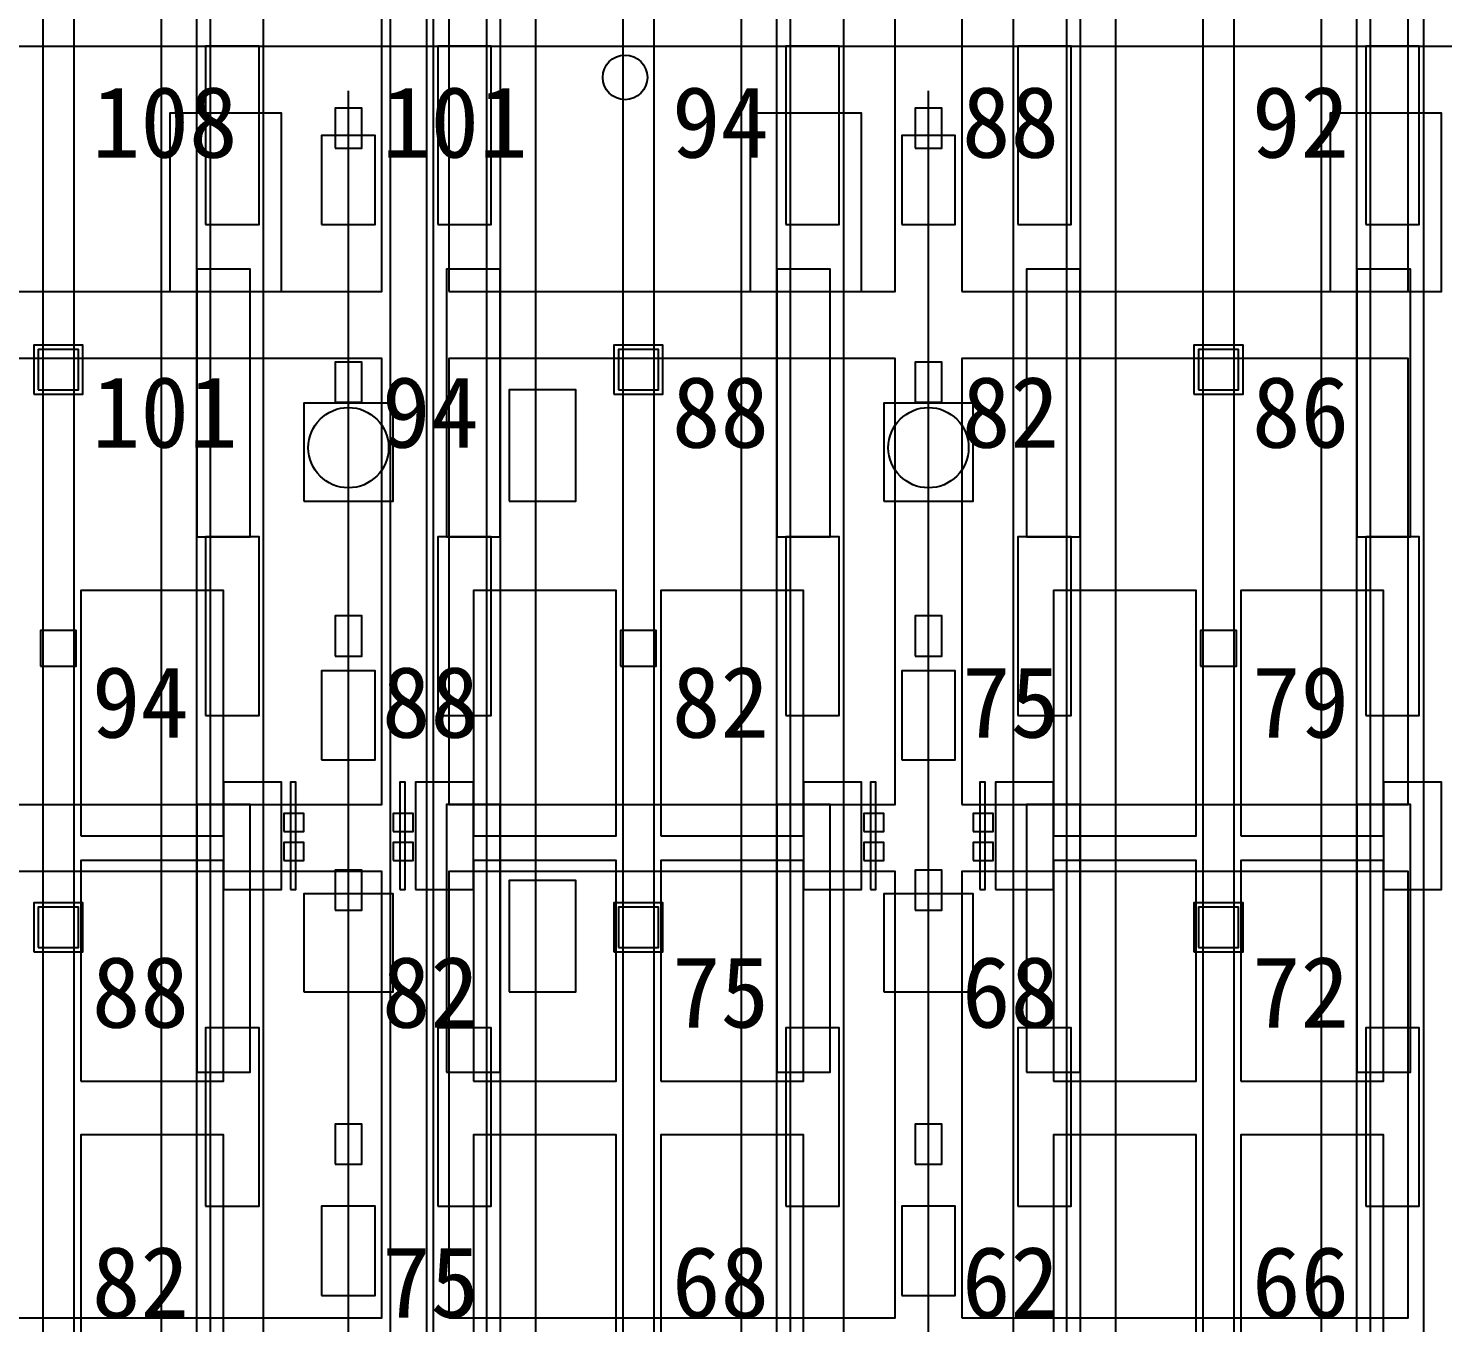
# Model space of a CAD drawing. Header units: metres. Extents: x -1640 to 1560, y -268 to 2338.
# Drawn here: x -196.93 to -165.22, y 934.39 to 963.4 of the extents above; entities that cross this region are included whole.
import ezdxf

# ---------------------------------------------------------------- set-up
doc = ezdxf.new("R2010")
doc.units = ezdxf.units.M
for name, color, linetype in [('1F_CHL', 4, 'Continuous'), ('1F_PUMP', 2, 'Continuous'), ('1F_SCR', 3, 'Continuous'), ('1F_STRUCT_COLUMN', 8, 'Continuous'), ('2F_CSF_LATERAL_RACK_CONCEPT', 9, 'Continuous'), ('2F_RFG', 5, 'Continuous'), ('2F_STRUCT_COLUMN', 8, 'Continuous'), ('2F_VMB', 6, 'Continuous'), ('3F_CLEANROOM_OVERHEAD_PIPE_DUCT_CONCEPT', 9, 'Continuous'), ('3F_EHS_EGRESS_DIST_M', 2, 'Continuous'), ('3F_EHS_EXTINGUISHER_HYDRANT_CABINET_CONCEPT', 1, 'Continuous'), ('3F_EHS_GAS_DETECTOR', 6, 'Continuous'), ('3F_FOUP', 5, 'Continuous'), ('3F_OHT', 9, 'Continuous'), ('3F_OHTV', 1, 'Continuous'), ('3F_PHOTO', 1, 'Continuous'), ('3F_STK', 3, 'Continuous'), ('3F_STRUCT_COLUMN', 8, 'Continuous'), ('3F_TBAR', 6, 'Continuous'), ('4F_FFU', 1, 'Continuous'), ('4F_STRUCT_PLENUM_TRUSS_CONCEPT', 9, 'Continuous'), ('5F_CHL', 4, 'Continuous'), ('5F_PUMP', 2, 'Continuous'), ('5F_SCR', 3, 'Continuous'), ('5F_STRUCT_COLUMN', 8, 'Continuous'), ('6F_CSF_LATERAL_RACK_CONCEPT', 9, 'Continuous'), ('6F_RFG', 5, 'Continuous'), ('6F_STRUCT_COLUMN', 8, 'Continuous'), ('6F_VMB', 6, 'Continuous'), ('7F_CLEANROOM_OVERHEAD_PIPE_DUCT_CONCEPT', 9, 'Continuous'), ('7F_EHS_EGRESS_DIST_M', 2, 'Continuous'), ('7F_EHS_EXTINGUISHER_HYDRANT_CABINET_CONCEPT', 1, 'Continuous'), ('7F_EHS_GAS_DETECTOR', 6, 'Continuous'), ('7F_FOUP', 5, 'Continuous'), ('7F_OHT', 9, 'Continuous'), ('7F_OHTV', 1, 'Continuous'), ('7F_PHOTO', 1, 'Continuous'), ('7F_STK', 3, 'Continuous'), ('7F_STRUCT_COLUMN', 8, 'Continuous'), ('7F_TBAR', 6, 'Continuous'), ('8F_FFU', 1, 'Continuous'), ('8F_STRUCT_PLENUM_TRUSS_CONCEPT', 9, 'Continuous'), ('UTIL_PCW.R_CONCEPT', 1, 'Continuous'), ('UTIL_PCW.S_CONCEPT', 6, 'Continuous')]:
    doc.layers.add(name, color=color, linetype=linetype)

msp = doc.modelspace()

# ---------------------------------------------------------------- linework, layer by layer
at = {"layer": '1F_CHL'}
for points in [[(-186.15, 952.8), (-184.65, 952.8), (-184.65, 955.3), (-186.15, 955.3)], [(-186.15, 941.8), (-184.65, 941.8), (-184.65, 944.3), (-186.15, 944.3)]]:
    msp.add_lwpolyline(points, close=True, dxfattribs=at)
at = {"layer": '1F_PUMP'}
for points in [[(-192.95, 959), (-191.75, 959), (-191.75, 963), (-192.95, 963)], [(-187.75, 959), (-186.55, 959), (-186.55, 963), (-187.75, 963)], [(-179.95, 959), (-178.75, 959), (-178.75, 963), (-179.95, 963)], [(-174.75, 959), (-173.55, 959), (-173.55, 963), (-174.75, 963)], [(-166.95, 959), (-165.75, 959), (-165.75, 963), (-166.95, 963)], [(-192.95, 948), (-191.75, 948), (-191.75, 952), (-192.95, 952)], [(-187.75, 948), (-186.55, 948), (-186.55, 952), (-187.75, 952)], [(-179.95, 948), (-178.75, 948), (-178.75, 952), (-179.95, 952)], [(-174.75, 948), (-173.55, 948), (-173.55, 952), (-174.75, 952)], [(-166.95, 948), (-165.75, 948), (-165.75, 952), (-166.95, 952)], [(-192.95, 937), (-191.75, 937), (-191.75, 941), (-192.95, 941)], [(-187.75, 937), (-186.55, 937), (-186.55, 941), (-187.75, 941)], [(-179.95, 937), (-178.75, 937), (-178.75, 941), (-179.95, 941)], [(-174.75, 937), (-173.55, 937), (-173.55, 941), (-174.75, 941)], [(-166.95, 937), (-165.75, 937), (-165.75, 941), (-166.95, 941)]]:
    msp.add_lwpolyline(points, close=True, dxfattribs=at)
at = {"layer": '1F_SCR'}
for points in [[(-190.75, 952.8), (-188.75, 952.8), (-188.75, 955), (-190.75, 955)], [(-177.75, 952.8), (-175.75, 952.8), (-175.75, 955), (-177.75, 955)], [(-190.75, 941.8), (-188.75, 941.8), (-188.75, 944), (-190.75, 944)], [(-177.75, 941.8), (-175.75, 941.8), (-175.75, 944), (-177.75, 944)]]:
    msp.add_lwpolyline(points, close=True, dxfattribs=at)
at = {"layer": '1F_STRUCT_COLUMN'}
for points in [[(-196.8, 955.2), (-195.7, 955.2), (-195.7, 956.3), (-196.8, 956.3)], [(-183.8, 955.2), (-182.7, 955.2), (-182.7, 956.3), (-183.8, 956.3)], [(-170.8, 955.2), (-169.7, 955.2), (-169.7, 956.3), (-170.8, 956.3)], [(-196.8, 942.7), (-195.7, 942.7), (-195.7, 943.8), (-196.8, 943.8)], [(-183.8, 942.7), (-182.7, 942.7), (-182.7, 943.8), (-183.8, 943.8)], [(-170.8, 942.7), (-169.7, 942.7), (-169.7, 943.8), (-170.8, 943.8)]]:
    msp.add_lwpolyline(points, close=True, dxfattribs=at)
at = {"layer": '2F_CSF_LATERAL_RACK_CONCEPT'}
for points in [[(-193.95, 891), (-193.15, 891), (-193.15, 1041), (-193.95, 1041)], [(-186.35, 891), (-185.55, 891), (-185.55, 1041), (-186.35, 1041)], [(-180.95, 891), (-180.15, 891), (-180.15, 1041), (-180.95, 1041)], [(-173.35, 891), (-172.55, 891), (-172.55, 1041), (-173.35, 1041)], [(-167.95, 891), (-167.15, 891), (-167.15, 1041), (-167.95, 1041)]]:
    msp.add_lwpolyline(points, close=True, dxfattribs=at)
at = {"layer": '2F_RFG'}
for points in [[(-193.15, 952), (-191.95, 952), (-191.95, 958), (-193.15, 958)], [(-187.55, 952), (-186.35, 952), (-186.35, 958), (-187.55, 958)], [(-180.15, 952), (-178.95, 952), (-178.95, 958), (-180.15, 958)], [(-174.55, 952), (-173.35, 952), (-173.35, 958), (-174.55, 958)], [(-167.15, 952), (-165.95, 952), (-165.95, 958), (-167.15, 958)], [(-193.15, 940), (-191.95, 940), (-191.95, 946), (-193.15, 946)], [(-187.55, 940), (-186.35, 940), (-186.35, 946), (-187.55, 946)], [(-180.15, 940), (-178.95, 940), (-178.95, 946), (-180.15, 946)], [(-174.55, 940), (-173.35, 940), (-173.35, 946), (-174.55, 946)], [(-167.15, 940), (-165.95, 940), (-165.95, 946), (-167.15, 946)]]:
    msp.add_lwpolyline(points, close=True, dxfattribs=at)
at = {"layer": '2F_STRUCT_COLUMN'}
for points in [[(-196.7, 955.3), (-195.8, 955.3), (-195.8, 956.2), (-196.7, 956.2)], [(-183.7, 955.3), (-182.8, 955.3), (-182.8, 956.2), (-183.7, 956.2)], [(-170.7, 955.3), (-169.8, 955.3), (-169.8, 956.2), (-170.7, 956.2)], [(-196.7, 942.8), (-195.8, 942.8), (-195.8, 943.7), (-196.7, 943.7)], [(-183.7, 942.8), (-182.8, 942.8), (-182.8, 943.7), (-183.7, 943.7)], [(-170.7, 942.8), (-169.8, 942.8), (-169.8, 943.7), (-170.7, 943.7)]]:
    msp.add_lwpolyline(points, close=True, dxfattribs=at)
at = {"layer": '2F_VMB'}
for points in [[(-190.35, 959), (-189.15, 959), (-189.15, 961), (-190.35, 961)], [(-177.35, 959), (-176.15, 959), (-176.15, 961), (-177.35, 961)], [(-190.35, 947), (-189.15, 947), (-189.15, 949), (-190.35, 949)], [(-177.35, 947), (-176.15, 947), (-176.15, 949), (-177.35, 949)], [(-190.35, 935), (-189.15, 935), (-189.15, 937), (-190.35, 937)], [(-177.35, 935), (-176.15, 935), (-176.15, 937), (-177.35, 937)]]:
    msp.add_lwpolyline(points, close=True, dxfattribs=at)
at = {"layer": '3F_CLEANROOM_OVERHEAD_PIPE_DUCT_CONCEPT'}
for points in [[(-192.85, 890), (-191.65, 890), (-191.65, 1042), (-192.85, 1042)], [(-187.85, 890), (-186.65, 890), (-186.65, 1042), (-187.85, 1042)], [(-179.85, 890), (-178.65, 890), (-178.65, 1042), (-179.85, 1042)], [(-174.85, 890), (-173.65, 890), (-173.65, 1042), (-174.85, 1042)], [(-166.85, 890), (-165.65, 890), (-165.65, 1042), (-166.85, 1042)]]:
    msp.add_lwpolyline(points, close=True, dxfattribs=at)
at = {"layer": '3F_EHS_EXTINGUISHER_HYDRANT_CABINET_CONCEPT'}
msp.add_circle((-183.55, 962.3), 0.5, dxfattribs=at)
at = {"layer": '3F_EHS_GAS_DETECTOR'}
for centre in [(-189.75, 954), (-176.75, 954)]:
    msp.add_circle(centre, 0.9, dxfattribs=at)
at = {"layer": '3F_FOUP'}
for points in [[(-191.2, 945.4), (-190.75, 945.4), (-190.75, 945.8), (-191.2, 945.8)], [(-188.75, 945.4), (-188.3, 945.4), (-188.3, 945.8), (-188.75, 945.8)], [(-178.2, 945.4), (-177.75, 945.4), (-177.75, 945.8), (-178.2, 945.8)], [(-175.75, 945.4), (-175.3, 945.4), (-175.3, 945.8), (-175.75, 945.8)], [(-191.2, 944.75), (-190.75, 944.75), (-190.75, 945.15), (-191.2, 945.15)], [(-188.75, 944.75), (-188.3, 944.75), (-188.3, 945.15), (-188.75, 945.15)], [(-178.2, 944.75), (-177.75, 944.75), (-177.75, 945.15), (-178.2, 945.15)], [(-175.75, 944.75), (-175.3, 944.75), (-175.3, 945.15), (-175.75, 945.15)]]:
    msp.add_lwpolyline(points, close=True, dxfattribs=at)
at = {"layer": '3F_OHT'}
for p, q in [((-189.75, 890), (-189.75, 962)), ((-176.75, 890), (-176.75, 962))]:
    msp.add_line(p, q, dxfattribs=at)
at = {"layer": '3F_OHTV'}
for points in [[(-190.05, 960.71), (-189.45, 960.71), (-189.45, 961.61), (-190.05, 961.61)], [(-177.05, 960.71), (-176.45, 960.71), (-176.45, 961.61), (-177.05, 961.61)], [(-190.05, 955.02), (-189.45, 955.02), (-189.45, 955.92), (-190.05, 955.92)], [(-177.05, 955.02), (-176.45, 955.02), (-176.45, 955.92), (-177.05, 955.92)], [(-190.05, 949.33), (-189.45, 949.33), (-189.45, 950.23), (-190.05, 950.23)], [(-177.05, 949.33), (-176.45, 949.33), (-176.45, 950.23), (-177.05, 950.23)], [(-190.05, 943.63), (-189.45, 943.63), (-189.45, 944.53), (-190.05, 944.53)], [(-177.05, 943.63), (-176.45, 943.63), (-176.45, 944.53), (-177.05, 944.53)], [(-190.05, 937.94), (-189.45, 937.94), (-189.45, 938.84), (-190.05, 938.84)], [(-177.05, 937.94), (-176.45, 937.94), (-176.45, 938.84), (-177.05, 938.84)]]:
    msp.add_lwpolyline(points, close=True, dxfattribs=at)
at = {"layer": '3F_PHOTO'}
for points in [[(-195.75, 945.3), (-192.55, 945.3), (-192.55, 950.8), (-195.75, 950.8)], [(-186.95, 945.3), (-183.75, 945.3), (-183.75, 950.8), (-186.95, 950.8)], [(-182.75, 945.3), (-179.55, 945.3), (-179.55, 950.8), (-182.75, 950.8)], [(-173.95, 945.3), (-170.75, 945.3), (-170.75, 950.8), (-173.95, 950.8)], [(-169.75, 945.3), (-166.55, 945.3), (-166.55, 950.8), (-169.75, 950.8)], [(-192.55, 944.1), (-191.25, 944.1), (-191.25, 946.5), (-192.55, 946.5)], [(-188.25, 944.1), (-186.95, 944.1), (-186.95, 946.5), (-188.25, 946.5)], [(-179.55, 944.1), (-178.25, 944.1), (-178.25, 946.5), (-179.55, 946.5)], [(-175.25, 944.1), (-173.95, 944.1), (-173.95, 946.5), (-175.25, 946.5)], [(-166.55, 944.1), (-165.25, 944.1), (-165.25, 946.5), (-166.55, 946.5)], [(-195.75, 939.8), (-192.55, 939.8), (-192.55, 944.75), (-195.75, 944.75)], [(-186.95, 939.8), (-183.75, 939.8), (-183.75, 944.75), (-186.95, 944.75)], [(-182.75, 939.8), (-179.55, 939.8), (-179.55, 944.75), (-182.75, 944.75)], [(-173.95, 939.8), (-170.75, 939.8), (-170.75, 944.75), (-173.95, 944.75)], [(-169.75, 939.8), (-166.55, 939.8), (-166.55, 944.75), (-169.75, 944.75)], [(-195.75, 933.1), (-192.55, 933.1), (-192.55, 938.6), (-195.75, 938.6)], [(-186.95, 933.1), (-183.75, 933.1), (-183.75, 938.6), (-186.95, 938.6)], [(-182.75, 933.1), (-179.55, 933.1), (-179.55, 938.6), (-182.75, 938.6)], [(-173.95, 933.1), (-170.75, 933.1), (-170.75, 938.6), (-173.95, 938.6)], [(-169.75, 933.1), (-166.55, 933.1), (-166.55, 938.6), (-169.75, 938.6)]]:
    msp.add_lwpolyline(points, close=True, dxfattribs=at)
at = {"layer": '3F_STK'}
for points in [[(-193.75, 957.5), (-191.25, 957.5), (-191.25, 961.5), (-193.75, 961.5)], [(-180.75, 957.5), (-178.25, 957.5), (-178.25, 961.5), (-180.75, 961.5)], [(-167.75, 957.5), (-165.25, 957.5), (-165.25, 961.5), (-167.75, 961.5)]]:
    msp.add_lwpolyline(points, close=True, dxfattribs=at)
at = {"layer": '3F_STRUCT_COLUMN'}
for points in [[(-196.65, 949.1), (-195.85, 949.1), (-195.85, 949.9), (-196.65, 949.9)], [(-183.65, 949.1), (-182.85, 949.1), (-182.85, 949.9), (-183.65, 949.9)], [(-170.65, 949.1), (-169.85, 949.1), (-169.85, 949.9), (-170.65, 949.9)]]:
    msp.add_lwpolyline(points, close=True, dxfattribs=at)
at = {"layer": '3F_TBAR'}
for points in [[(-191.05, 944.1), (-190.93, 944.1), (-190.93, 946.5), (-191.05, 946.5)], [(-188.6, 944.1), (-188.48, 944.1), (-188.48, 946.5), (-188.6, 946.5)], [(-178.05, 944.1), (-177.93, 944.1), (-177.93, 946.5), (-178.05, 946.5)], [(-175.6, 944.1), (-175.48, 944.1), (-175.48, 946.5), (-175.6, 946.5)]]:
    msp.add_lwpolyline(points, close=True, dxfattribs=at)
at = {"layer": '4F_FFU'}
for points in [[(-199, 957.5), (-189, 957.5), (-189, 967.5), (-199, 967.5)], [(-187.5, 957.5), (-177.5, 957.5), (-177.5, 967.5), (-187.5, 967.5)], [(-176, 957.5), (-166, 957.5), (-166, 967.5), (-176, 967.5)], [(-199, 946), (-189, 946), (-189, 956), (-199, 956)], [(-187.5, 946), (-177.5, 946), (-177.5, 956), (-187.5, 956)], [(-176, 946), (-166, 946), (-166, 956), (-176, 956)], [(-199, 934.5), (-189, 934.5), (-189, 944.5), (-199, 944.5)], [(-187.5, 934.5), (-177.5, 934.5), (-177.5, 944.5), (-187.5, 944.5)], [(-176, 934.5), (-166, 934.5), (-166, 944.5), (-176, 944.5)]]:
    msp.add_lwpolyline(points, close=True, dxfattribs=at)
at = {"layer": '4F_STRUCT_PLENUM_TRUSS_CONCEPT'}
for points in [[(-196.6, 887), (-195.9, 887), (-195.9, 1045), (-196.6, 1045)], [(-183.6, 887), (-182.9, 887), (-182.9, 1045), (-183.6, 1045)], [(-170.6, 887), (-169.9, 887), (-169.9, 1045), (-170.6, 1045)]]:
    msp.add_lwpolyline(points, close=True, dxfattribs=at)
at = {"layer": '5F_CHL'}
for points in [[(-186.15, 952.8), (-184.65, 952.8), (-184.65, 955.3), (-186.15, 955.3)], [(-186.15, 941.8), (-184.65, 941.8), (-184.65, 944.3), (-186.15, 944.3)]]:
    msp.add_lwpolyline(points, close=True, dxfattribs=at)
at = {"layer": '5F_PUMP'}
for points in [[(-192.95, 959), (-191.75, 959), (-191.75, 963), (-192.95, 963)], [(-187.75, 959), (-186.55, 959), (-186.55, 963), (-187.75, 963)], [(-179.95, 959), (-178.75, 959), (-178.75, 963), (-179.95, 963)], [(-174.75, 959), (-173.55, 959), (-173.55, 963), (-174.75, 963)], [(-166.95, 959), (-165.75, 959), (-165.75, 963), (-166.95, 963)], [(-192.95, 948), (-191.75, 948), (-191.75, 952), (-192.95, 952)], [(-187.75, 948), (-186.55, 948), (-186.55, 952), (-187.75, 952)], [(-179.95, 948), (-178.75, 948), (-178.75, 952), (-179.95, 952)], [(-174.75, 948), (-173.55, 948), (-173.55, 952), (-174.75, 952)], [(-166.95, 948), (-165.75, 948), (-165.75, 952), (-166.95, 952)], [(-192.95, 937), (-191.75, 937), (-191.75, 941), (-192.95, 941)], [(-187.75, 937), (-186.55, 937), (-186.55, 941), (-187.75, 941)], [(-179.95, 937), (-178.75, 937), (-178.75, 941), (-179.95, 941)], [(-174.75, 937), (-173.55, 937), (-173.55, 941), (-174.75, 941)], [(-166.95, 937), (-165.75, 937), (-165.75, 941), (-166.95, 941)]]:
    msp.add_lwpolyline(points, close=True, dxfattribs=at)
at = {"layer": '5F_SCR'}
for points in [[(-190.75, 952.8), (-188.75, 952.8), (-188.75, 955), (-190.75, 955)], [(-177.75, 952.8), (-175.75, 952.8), (-175.75, 955), (-177.75, 955)], [(-190.75, 941.8), (-188.75, 941.8), (-188.75, 944), (-190.75, 944)], [(-177.75, 941.8), (-175.75, 941.8), (-175.75, 944), (-177.75, 944)]]:
    msp.add_lwpolyline(points, close=True, dxfattribs=at)
at = {"layer": '5F_STRUCT_COLUMN'}
for points in [[(-196.8, 955.2), (-195.7, 955.2), (-195.7, 956.3), (-196.8, 956.3)], [(-183.8, 955.2), (-182.7, 955.2), (-182.7, 956.3), (-183.8, 956.3)], [(-170.8, 955.2), (-169.7, 955.2), (-169.7, 956.3), (-170.8, 956.3)], [(-196.8, 942.7), (-195.7, 942.7), (-195.7, 943.8), (-196.8, 943.8)], [(-183.8, 942.7), (-182.7, 942.7), (-182.7, 943.8), (-183.8, 943.8)], [(-170.8, 942.7), (-169.7, 942.7), (-169.7, 943.8), (-170.8, 943.8)]]:
    msp.add_lwpolyline(points, close=True, dxfattribs=at)
at = {"layer": '6F_CSF_LATERAL_RACK_CONCEPT'}
for points in [[(-193.95, 891), (-193.15, 891), (-193.15, 1041), (-193.95, 1041)], [(-186.35, 891), (-185.55, 891), (-185.55, 1041), (-186.35, 1041)], [(-180.95, 891), (-180.15, 891), (-180.15, 1041), (-180.95, 1041)], [(-173.35, 891), (-172.55, 891), (-172.55, 1041), (-173.35, 1041)], [(-167.95, 891), (-167.15, 891), (-167.15, 1041), (-167.95, 1041)]]:
    msp.add_lwpolyline(points, close=True, dxfattribs=at)
at = {"layer": '6F_RFG'}
for points in [[(-193.15, 952), (-191.95, 952), (-191.95, 958), (-193.15, 958)], [(-187.55, 952), (-186.35, 952), (-186.35, 958), (-187.55, 958)], [(-180.15, 952), (-178.95, 952), (-178.95, 958), (-180.15, 958)], [(-174.55, 952), (-173.35, 952), (-173.35, 958), (-174.55, 958)], [(-167.15, 952), (-165.95, 952), (-165.95, 958), (-167.15, 958)], [(-193.15, 940), (-191.95, 940), (-191.95, 946), (-193.15, 946)], [(-187.55, 940), (-186.35, 940), (-186.35, 946), (-187.55, 946)], [(-180.15, 940), (-178.95, 940), (-178.95, 946), (-180.15, 946)], [(-174.55, 940), (-173.35, 940), (-173.35, 946), (-174.55, 946)], [(-167.15, 940), (-165.95, 940), (-165.95, 946), (-167.15, 946)]]:
    msp.add_lwpolyline(points, close=True, dxfattribs=at)
at = {"layer": '6F_STRUCT_COLUMN'}
for points in [[(-196.7, 955.3), (-195.8, 955.3), (-195.8, 956.2), (-196.7, 956.2)], [(-183.7, 955.3), (-182.8, 955.3), (-182.8, 956.2), (-183.7, 956.2)], [(-170.7, 955.3), (-169.8, 955.3), (-169.8, 956.2), (-170.7, 956.2)], [(-196.7, 942.8), (-195.8, 942.8), (-195.8, 943.7), (-196.7, 943.7)], [(-183.7, 942.8), (-182.8, 942.8), (-182.8, 943.7), (-183.7, 943.7)], [(-170.7, 942.8), (-169.8, 942.8), (-169.8, 943.7), (-170.7, 943.7)]]:
    msp.add_lwpolyline(points, close=True, dxfattribs=at)
at = {"layer": '6F_VMB'}
for points in [[(-190.35, 959), (-189.15, 959), (-189.15, 961), (-190.35, 961)], [(-177.35, 959), (-176.15, 959), (-176.15, 961), (-177.35, 961)], [(-190.35, 947), (-189.15, 947), (-189.15, 949), (-190.35, 949)], [(-177.35, 947), (-176.15, 947), (-176.15, 949), (-177.35, 949)], [(-190.35, 935), (-189.15, 935), (-189.15, 937), (-190.35, 937)], [(-177.35, 935), (-176.15, 935), (-176.15, 937), (-177.35, 937)]]:
    msp.add_lwpolyline(points, close=True, dxfattribs=at)
at = {"layer": '7F_CLEANROOM_OVERHEAD_PIPE_DUCT_CONCEPT'}
for points in [[(-192.85, 890), (-191.65, 890), (-191.65, 1042), (-192.85, 1042)], [(-187.85, 890), (-186.65, 890), (-186.65, 1042), (-187.85, 1042)], [(-179.85, 890), (-178.65, 890), (-178.65, 1042), (-179.85, 1042)], [(-174.85, 890), (-173.65, 890), (-173.65, 1042), (-174.85, 1042)], [(-166.85, 890), (-165.65, 890), (-165.65, 1042), (-166.85, 1042)]]:
    msp.add_lwpolyline(points, close=True, dxfattribs=at)
at = {"layer": '7F_EHS_EXTINGUISHER_HYDRANT_CABINET_CONCEPT'}
msp.add_circle((-183.55, 962.3), 0.5, dxfattribs=at)
at = {"layer": '7F_EHS_GAS_DETECTOR'}
for centre in [(-189.75, 954), (-176.75, 954)]:
    msp.add_circle(centre, 0.9, dxfattribs=at)
at = {"layer": '7F_FOUP'}
for points in [[(-191.2, 945.4), (-190.75, 945.4), (-190.75, 945.8), (-191.2, 945.8)], [(-188.75, 945.4), (-188.3, 945.4), (-188.3, 945.8), (-188.75, 945.8)], [(-178.2, 945.4), (-177.75, 945.4), (-177.75, 945.8), (-178.2, 945.8)], [(-175.75, 945.4), (-175.3, 945.4), (-175.3, 945.8), (-175.75, 945.8)], [(-191.2, 944.75), (-190.75, 944.75), (-190.75, 945.15), (-191.2, 945.15)], [(-188.75, 944.75), (-188.3, 944.75), (-188.3, 945.15), (-188.75, 945.15)], [(-178.2, 944.75), (-177.75, 944.75), (-177.75, 945.15), (-178.2, 945.15)], [(-175.75, 944.75), (-175.3, 944.75), (-175.3, 945.15), (-175.75, 945.15)]]:
    msp.add_lwpolyline(points, close=True, dxfattribs=at)
at = {"layer": '7F_OHT'}
for p, q in [((-189.75, 890), (-189.75, 962)), ((-176.75, 890), (-176.75, 962))]:
    msp.add_line(p, q, dxfattribs=at)
at = {"layer": '7F_OHTV'}
for points in [[(-190.05, 960.71), (-189.45, 960.71), (-189.45, 961.61), (-190.05, 961.61)], [(-177.05, 960.71), (-176.45, 960.71), (-176.45, 961.61), (-177.05, 961.61)], [(-190.05, 955.02), (-189.45, 955.02), (-189.45, 955.92), (-190.05, 955.92)], [(-177.05, 955.02), (-176.45, 955.02), (-176.45, 955.92), (-177.05, 955.92)], [(-190.05, 949.33), (-189.45, 949.33), (-189.45, 950.23), (-190.05, 950.23)], [(-177.05, 949.33), (-176.45, 949.33), (-176.45, 950.23), (-177.05, 950.23)], [(-190.05, 943.63), (-189.45, 943.63), (-189.45, 944.53), (-190.05, 944.53)], [(-177.05, 943.63), (-176.45, 943.63), (-176.45, 944.53), (-177.05, 944.53)], [(-190.05, 937.94), (-189.45, 937.94), (-189.45, 938.84), (-190.05, 938.84)], [(-177.05, 937.94), (-176.45, 937.94), (-176.45, 938.84), (-177.05, 938.84)]]:
    msp.add_lwpolyline(points, close=True, dxfattribs=at)
at = {"layer": '7F_PHOTO'}
for points in [[(-195.75, 945.3), (-192.55, 945.3), (-192.55, 950.8), (-195.75, 950.8)], [(-186.95, 945.3), (-183.75, 945.3), (-183.75, 950.8), (-186.95, 950.8)], [(-182.75, 945.3), (-179.55, 945.3), (-179.55, 950.8), (-182.75, 950.8)], [(-173.95, 945.3), (-170.75, 945.3), (-170.75, 950.8), (-173.95, 950.8)], [(-169.75, 945.3), (-166.55, 945.3), (-166.55, 950.8), (-169.75, 950.8)], [(-192.55, 944.1), (-191.25, 944.1), (-191.25, 946.5), (-192.55, 946.5)], [(-188.25, 944.1), (-186.95, 944.1), (-186.95, 946.5), (-188.25, 946.5)], [(-179.55, 944.1), (-178.25, 944.1), (-178.25, 946.5), (-179.55, 946.5)], [(-175.25, 944.1), (-173.95, 944.1), (-173.95, 946.5), (-175.25, 946.5)], [(-166.55, 944.1), (-165.25, 944.1), (-165.25, 946.5), (-166.55, 946.5)], [(-195.75, 939.8), (-192.55, 939.8), (-192.55, 944.75), (-195.75, 944.75)], [(-186.95, 939.8), (-183.75, 939.8), (-183.75, 944.75), (-186.95, 944.75)], [(-182.75, 939.8), (-179.55, 939.8), (-179.55, 944.75), (-182.75, 944.75)], [(-173.95, 939.8), (-170.75, 939.8), (-170.75, 944.75), (-173.95, 944.75)], [(-169.75, 939.8), (-166.55, 939.8), (-166.55, 944.75), (-169.75, 944.75)], [(-195.75, 933.1), (-192.55, 933.1), (-192.55, 938.6), (-195.75, 938.6)], [(-186.95, 933.1), (-183.75, 933.1), (-183.75, 938.6), (-186.95, 938.6)], [(-182.75, 933.1), (-179.55, 933.1), (-179.55, 938.6), (-182.75, 938.6)], [(-173.95, 933.1), (-170.75, 933.1), (-170.75, 938.6), (-173.95, 938.6)], [(-169.75, 933.1), (-166.55, 933.1), (-166.55, 938.6), (-169.75, 938.6)]]:
    msp.add_lwpolyline(points, close=True, dxfattribs=at)
at = {"layer": '7F_STK'}
for points in [[(-193.75, 957.5), (-191.25, 957.5), (-191.25, 961.5), (-193.75, 961.5)], [(-180.75, 957.5), (-178.25, 957.5), (-178.25, 961.5), (-180.75, 961.5)], [(-167.75, 957.5), (-165.25, 957.5), (-165.25, 961.5), (-167.75, 961.5)]]:
    msp.add_lwpolyline(points, close=True, dxfattribs=at)
at = {"layer": '7F_STRUCT_COLUMN'}
for points in [[(-196.65, 949.1), (-195.85, 949.1), (-195.85, 949.9), (-196.65, 949.9)], [(-183.65, 949.1), (-182.85, 949.1), (-182.85, 949.9), (-183.65, 949.9)], [(-170.65, 949.1), (-169.85, 949.1), (-169.85, 949.9), (-170.65, 949.9)]]:
    msp.add_lwpolyline(points, close=True, dxfattribs=at)
at = {"layer": '7F_TBAR'}
for points in [[(-191.05, 944.1), (-190.93, 944.1), (-190.93, 946.5), (-191.05, 946.5)], [(-188.6, 944.1), (-188.48, 944.1), (-188.48, 946.5), (-188.6, 946.5)], [(-178.05, 944.1), (-177.93, 944.1), (-177.93, 946.5), (-178.05, 946.5)], [(-175.6, 944.1), (-175.48, 944.1), (-175.48, 946.5), (-175.6, 946.5)]]:
    msp.add_lwpolyline(points, close=True, dxfattribs=at)
at = {"layer": '8F_FFU'}
for points in [[(-199, 957.5), (-189, 957.5), (-189, 967.5), (-199, 967.5)], [(-187.5, 957.5), (-177.5, 957.5), (-177.5, 967.5), (-187.5, 967.5)], [(-176, 957.5), (-166, 957.5), (-166, 967.5), (-176, 967.5)], [(-199, 946), (-189, 946), (-189, 956), (-199, 956)], [(-187.5, 946), (-177.5, 946), (-177.5, 956), (-187.5, 956)], [(-176, 946), (-166, 946), (-166, 956), (-176, 956)], [(-199, 934.5), (-189, 934.5), (-189, 944.5), (-199, 944.5)], [(-187.5, 934.5), (-177.5, 934.5), (-177.5, 944.5), (-187.5, 944.5)], [(-176, 934.5), (-166, 934.5), (-166, 944.5), (-176, 944.5)]]:
    msp.add_lwpolyline(points, close=True, dxfattribs=at)
at = {"layer": '8F_STRUCT_PLENUM_TRUSS_CONCEPT'}
for points in [[(-196.6, 887), (-195.9, 887), (-195.9, 1045), (-196.6, 1045)], [(-183.6, 887), (-182.9, 887), (-182.9, 1045), (-183.6, 1045)], [(-170.6, 887), (-169.9, 887), (-169.9, 1045), (-170.6, 1045)]]:
    msp.add_lwpolyline(points, close=True, dxfattribs=at)
at = {"layer": 'UTIL_PCW.R_CONCEPT'}
msp.add_line((-187.995, 892.77), (-187.995, 1039.22), dxfattribs=at)
msp.add_line((-187.995, 892.77), (-187.995, 1039.22), dxfattribs=at)
at = {"layer": 'UTIL_PCW.S_CONCEPT'}
for p, q in [((-188.805, 892.77), (-188.805, 1039.22)), ((-188.805, 892.77), (-188.805, 1039.22)), ((-277.4, 963), (286.4, 963)), ((-277.4, 963), (286.4, 963))]:
    msp.add_line(p, q, dxfattribs=at)

# ---------------------------------------------------------------- texts
at = {"layer": '3F_EHS_EGRESS_DIST_M'}
for s, p in [('108', (-195.5, 960.5)), ('101', (-189, 960.5)), ('94', (-182.5, 960.5)), ('88', (-176, 960.5)), ('92', (-169.5, 960.5)), ('101', (-195.5, 954)), ('94', (-189, 954)), ('88', (-182.5, 954)), ('82', (-176, 954)), ('86', (-169.5, 954)), ('94', (-195.5, 947.5)), ('88', (-189, 947.5)), ('82', (-182.5, 947.5)), ('75', (-176, 947.5)), ('79', (-169.5, 947.5)), ('88', (-195.5, 941)), ('82', (-189, 941)), ('75', (-182.5, 941)), ('68', (-176, 941)), ('72', (-169.5, 941)), ('82', (-195.5, 934.5)), ('75', (-189, 934.5)), ('68', (-182.5, 934.5)), ('62', (-176, 934.5)), ('66', (-169.5, 934.5))]:
    msp.add_text(s, height=1.6, dxfattribs=at).set_placement(p)
at = {"layer": '7F_EHS_EGRESS_DIST_M'}
for s, p in [('108', (-195.5, 960.5)), ('101', (-189, 960.5)), ('94', (-182.5, 960.5)), ('88', (-176, 960.5)), ('92', (-169.5, 960.5)), ('101', (-195.5, 954)), ('94', (-189, 954)), ('88', (-182.5, 954)), ('82', (-176, 954)), ('86', (-169.5, 954)), ('94', (-195.5, 947.5)), ('88', (-189, 947.5)), ('82', (-182.5, 947.5)), ('75', (-176, 947.5)), ('79', (-169.5, 947.5)), ('88', (-195.5, 941)), ('82', (-189, 941)), ('75', (-182.5, 941)), ('68', (-176, 941)), ('72', (-169.5, 941)), ('82', (-195.5, 934.5)), ('75', (-189, 934.5)), ('68', (-182.5, 934.5)), ('62', (-176, 934.5)), ('66', (-169.5, 934.5))]:
    msp.add_text(s, height=1.6, dxfattribs=at).set_placement(p)

doc.saveas('drawing.dxf')
